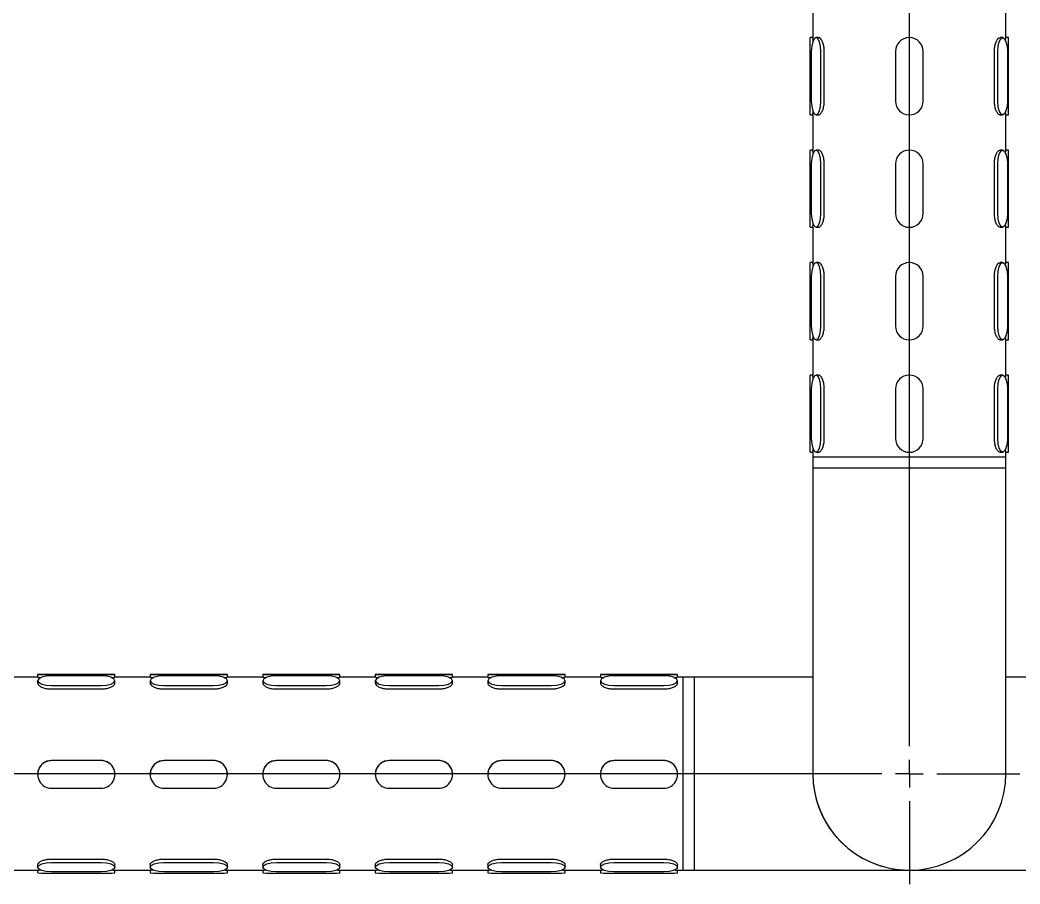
# Model space of a CAD drawing. Extents: x 0 to 3255, y 0 to 2385.
# Drawn here: x 832.1 to 1013.4, y 1329.6 to 1486.3 of the extents above; entities that cross this region are included whole.
import ezdxf

# ---------------------------------------------------------------- set-up
doc = ezdxf.new("R2010")
doc.units = 0
doc.header["$LTSCALE"] = 10
doc.header["$MEASUREMENT"] = 0
doc.linetypes.add('CENTERX2', pattern=[20.32, 12.7, -2.54, 2.54, -2.54])
doc.layers.get('0').update_dxf_attribs({"linetype": 'CONTINUOUS'})
doc.layers.add('中心线层', color=1, linetype='CENTERX2', lineweight=25)

# ---------------------------------------------------------------- blocks, each defined once
blk = doc.blocks.new('SW_CENTERMARKSYMBOL_4')
at = {"layer": '中心线层', "color": 0}
for p, q in [((0, 0.833), (0, 97.302)), ((0, 0), (0, 0.417)), ((-0.833, 0), (-47.668, 0)), ((0, 0), (-0.417, 0)), ((0, 0), (0, -0.417)), ((0, 0), (0.417, 0)), ((0.833, 0), (3.333, 0)), ((0, -0.833), (0, -3.333))]:
    blk.add_line(p, q, dxfattribs=at)

msp = doc.modelspace()

# ---------------------------------------------------------------- linework, layer by layer
at = {"color": 7, "linetype": 'Continuous', "lineweight": 25}
for p, q in [((975.81, 1489.56), (975.81, 1483.1)), ((1010.81, 1483.1), (1010.81, 1489.56)), ((975.82, 1483.13), (975.31, 1483.13)), ((975.31, 1480.63), (975.31, 1483.13)), ((976.87, 1483.13), (976.4, 1483.13)), ((1010.23, 1483.13), (1009.75, 1483.13)), ((1011.31, 1483.13), (1010.81, 1483.13)), ((1011.31, 1480.63), (1011.31, 1483.13)), ((975.31, 1471.63), (975.31, 1480.63)), ((975.54, 1480.63), (975.54, 1471.63)), ((977.25, 1471.63), (977.25, 1480.63)), ((977.89, 1471.63), (977.89, 1480.63)), ((990.81, 1480.63), (990.81, 1471.63)), ((995.81, 1471.63), (995.81, 1480.63)), ((1008.73, 1471.63), (1008.73, 1480.63)), ((1009.37, 1471.63), (1009.37, 1480.63)), ((1011.08, 1480.63), (1011.08, 1471.63)), ((1011.31, 1471.63), (1011.31, 1480.63)), ((975.31, 1469.13), (975.31, 1471.63)), ((1011.31, 1469.13), (1011.31, 1471.63)), ((975.31, 1469.13), (975.82, 1469.13)), ((975.81, 1469.16), (975.81, 1462.7)), ((976.4, 1469.13), (976.87, 1469.13)), ((1009.75, 1469.13), (1010.23, 1469.13)), ((1010.81, 1462.7), (1010.81, 1469.16)), ((1010.81, 1469.13), (1011.31, 1469.13)), ((975.82, 1462.73), (975.31, 1462.73)), ((975.31, 1460.23), (975.31, 1462.73)), ((976.87, 1462.73), (976.4, 1462.73)), ((1010.23, 1462.73), (1009.75, 1462.73)), ((1011.31, 1462.73), (1010.81, 1462.73)), ((1011.31, 1460.23), (1011.31, 1462.73)), ((975.31, 1451.23), (975.31, 1460.23)), ((975.54, 1460.23), (975.54, 1451.23)), ((977.25, 1451.23), (977.25, 1460.23)), ((977.89, 1451.23), (977.89, 1460.23)), ((990.81, 1460.23), (990.81, 1451.23)), ((995.81, 1451.23), (995.81, 1460.23)), ((1008.73, 1451.23), (1008.73, 1460.23)), ((1009.37, 1451.23), (1009.37, 1460.23)), ((1011.08, 1460.23), (1011.08, 1451.23)), ((1011.31, 1451.23), (1011.31, 1460.23)), ((975.31, 1448.73), (975.31, 1451.23)), ((1011.31, 1448.73), (1011.31, 1451.23)), ((975.31, 1448.73), (975.82, 1448.73)), ((975.81, 1448.76), (975.81, 1442.3)), ((976.4, 1448.73), (976.87, 1448.73)), ((1009.75, 1448.73), (1010.23, 1448.73)), ((1010.81, 1442.3), (1010.81, 1448.76)), ((1010.81, 1448.73), (1011.31, 1448.73)), ((975.82, 1442.33), (975.31, 1442.33)), ((975.31, 1439.83), (975.31, 1442.33)), ((976.87, 1442.33), (976.4, 1442.33)), ((1010.23, 1442.33), (1009.75, 1442.33)), ((1011.31, 1442.33), (1010.81, 1442.33)), ((1011.31, 1439.83), (1011.31, 1442.33)), ((975.31, 1430.83), (975.31, 1439.83)), ((975.54, 1439.83), (975.54, 1430.83)), ((977.25, 1430.83), (977.25, 1439.83)), ((977.89, 1430.83), (977.89, 1439.83)), ((990.81, 1439.83), (990.81, 1430.83)), ((995.81, 1430.83), (995.81, 1439.83)), ((1008.73, 1430.83), (1008.73, 1439.83)), ((1009.37, 1430.83), (1009.37, 1439.83)), ((1011.08, 1439.83), (1011.08, 1430.83)), ((1011.31, 1430.83), (1011.31, 1439.83)), ((975.31, 1428.33), (975.31, 1430.83)), ((1011.31, 1428.33), (1011.31, 1430.83)), ((975.31, 1428.33), (975.82, 1428.33)), ((975.81, 1428.36), (975.81, 1421.9)), ((976.4, 1428.33), (976.87, 1428.33)), ((1009.75, 1428.33), (1010.23, 1428.33)), ((1010.81, 1421.9), (1010.81, 1428.36)), ((1010.81, 1428.33), (1011.31, 1428.33)), ((975.82, 1421.93), (975.31, 1421.93)), ((975.31, 1419.43), (975.31, 1421.93)), ((976.87, 1421.93), (976.4, 1421.93)), ((1010.23, 1421.93), (1009.75, 1421.93)), ((1011.31, 1421.93), (1010.81, 1421.93)), ((1011.31, 1419.43), (1011.31, 1421.93)), ((975.31, 1410.43), (975.31, 1419.43)), ((975.54, 1419.43), (975.54, 1410.43)), ((977.25, 1410.43), (977.25, 1419.43)), ((977.89, 1410.43), (977.89, 1419.43)), ((990.81, 1419.43), (990.81, 1410.43)), ((995.81, 1410.43), (995.81, 1419.43)), ((1008.73, 1410.43), (1008.73, 1419.43)), ((1009.37, 1410.43), (1009.37, 1419.43)), ((1011.08, 1419.43), (1011.08, 1410.43)), ((1011.31, 1410.43), (1011.31, 1419.43)), ((975.31, 1407.93), (975.31, 1410.43)), ((1011.31, 1407.93), (1011.31, 1410.43)), ((975.31, 1407.93), (975.82, 1407.93)), ((975.81, 1407.96), (975.81, 1407.13)), ((975.81, 1407.13), (975.81, 1405.13)), ((975.81, 1407.13), (1010.81, 1407.13)), ((975.81, 1407.13), (989.81, 1407.13)), ((976.4, 1407.93), (976.87, 1407.93)), ((989.81, 1407.13), (1010.81, 1407.13)), ((1009.75, 1407.93), (1010.23, 1407.93)), ((1010.81, 1407.13), (1010.81, 1407.96)), ((1010.81, 1407.93), (1011.31, 1407.93)), ((1010.81, 1405.13), (1010.81, 1407.13)), ((975.81, 1405.13), (975.81, 1374.63)), ((975.81, 1405.13), (1010.81, 1405.13)), ((975.81, 1405.13), (989.81, 1405.13)), ((989.81, 1405.13), (1010.81, 1405.13)), ((1010.81, 1374.63), (1010.81, 1405.13)), ((975.81, 1374.63), (975.81, 1349.63)), ((1010.81, 1349.63), (1010.81, 1374.63)), ((835.35, 1367.13), (828.89, 1367.13)), ((835.31, 1367.63), (835.31, 1367.13)), ((846.81, 1367.65), (837.81, 1367.65)), ((837.81, 1367.61), (846.81, 1367.61)), ((846.81, 1367.38), (837.81, 1367.38)), ((855.75, 1367.13), (849.29, 1367.13)), ((849.31, 1367.13), (849.31, 1367.63)), ((855.71, 1367.63), (855.71, 1367.13)), ((867.21, 1367.65), (858.21, 1367.65)), ((858.21, 1367.61), (867.21, 1367.61)), ((867.21, 1367.38), (858.21, 1367.38)), ((876.15, 1367.13), (869.69, 1367.13)), ((869.71, 1367.13), (869.71, 1367.63)), ((876.11, 1367.63), (876.11, 1367.13)), ((887.61, 1367.65), (878.61, 1367.65)), ((878.61, 1367.61), (887.61, 1367.61)), ((887.61, 1367.38), (878.61, 1367.38)), ((896.55, 1367.13), (890.09, 1367.13)), ((890.11, 1367.13), (890.11, 1367.63)), ((896.51, 1367.63), (896.51, 1367.13)), ((908.01, 1367.65), (899.01, 1367.65)), ((899.01, 1367.61), (908.01, 1367.61)), ((908.01, 1367.38), (899.01, 1367.38)), ((916.95, 1367.13), (910.49, 1367.13)), ((910.51, 1367.13), (910.51, 1367.63)), ((916.91, 1367.63), (916.91, 1367.13)), ((928.41, 1367.65), (919.41, 1367.65)), ((919.41, 1367.61), (928.41, 1367.61)), ((928.41, 1367.38), (919.41, 1367.38)), ((937.35, 1367.13), (930.89, 1367.13)), ((930.91, 1367.13), (930.91, 1367.63)), ((937.31, 1367.63), (937.31, 1367.13)), ((948.81, 1367.65), (939.81, 1367.65)), ((939.81, 1367.61), (948.81, 1367.61)), ((948.81, 1367.38), (939.81, 1367.38)), ((952.31, 1367.13), (951.29, 1367.13)), ((951.31, 1367.13), (951.31, 1367.63)), ((954.31, 1367.13), (952.31, 1367.13)), ((952.31, 1349.52), (952.31, 1367.13)), ((952.31, 1332.13), (952.31, 1367.13)), ((975.81, 1367.13), (954.31, 1367.13)), ((954.31, 1367.13), (954.31, 1332.13)), ((1032.31, 1367.13), (1010.81, 1367.13)), ((835.31, 1366.51), (835.31, 1366.03)), ((837.81, 1365.63), (846.81, 1365.63)), ((837.81, 1365), (846.81, 1365)), ((849.31, 1366.03), (849.31, 1366.51)), ((855.71, 1366.51), (855.71, 1366.03)), ((858.21, 1365.63), (867.21, 1365.63)), ((858.21, 1365), (867.21, 1365)), ((869.71, 1366.03), (869.71, 1366.51)), ((876.11, 1366.51), (876.11, 1366.03)), ((878.61, 1365.63), (887.61, 1365.63)), ((878.61, 1365), (887.61, 1365)), ((890.11, 1366.03), (890.11, 1366.51)), ((896.51, 1366.51), (896.51, 1366.03)), ((899.01, 1365.63), (908.01, 1365.63)), ((899.01, 1365), (908.01, 1365)), ((910.51, 1366.03), (910.51, 1366.51)), ((916.91, 1366.51), (916.91, 1366.03)), ((919.41, 1365.63), (928.41, 1365.63)), ((919.41, 1365), (928.41, 1365)), ((930.91, 1366.03), (930.91, 1366.51)), ((937.31, 1366.51), (937.31, 1366.03)), ((939.81, 1365.63), (948.81, 1365.63)), ((939.81, 1365), (948.81, 1365)), ((951.31, 1366.03), (951.31, 1366.51)), ((846.81, 1352.02), (837.81, 1352.02)), ((846.81, 1352.01), (837.81, 1352.01)), ((867.21, 1352.02), (858.21, 1352.02)), ((867.21, 1352.01), (858.21, 1352.01)), ((887.61, 1352.02), (878.61, 1352.02)), ((887.61, 1352.01), (878.61, 1352.01)), ((908.01, 1352.02), (899.01, 1352.02)), ((908.01, 1352.01), (899.01, 1352.01)), ((928.41, 1352.02), (919.41, 1352.02)), ((928.41, 1352.01), (919.41, 1352.01)), ((948.81, 1352.02), (939.81, 1352.02)), ((948.81, 1352.01), (939.81, 1352.01)), ((835.31, 1349.52), (835.31, 1349.51)), ((849.31, 1349.51), (849.31, 1349.52)), ((855.71, 1349.52), (855.71, 1349.51)), ((869.71, 1349.51), (869.71, 1349.52)), ((876.11, 1349.52), (876.11, 1349.51)), ((890.11, 1349.51), (890.11, 1349.52)), ((896.51, 1349.52), (896.51, 1349.51)), ((910.51, 1349.51), (910.51, 1349.52)), ((916.91, 1349.52), (916.91, 1349.51)), ((930.91, 1349.51), (930.91, 1349.52)), ((937.31, 1349.52), (937.31, 1349.51)), ((951.31, 1349.51), (951.31, 1349.52)), ((952.31, 1332.13), (952.31, 1349.52)), ((837.81, 1347.01), (846.81, 1347.01)), ((858.21, 1347.01), (867.21, 1347.01)), ((878.61, 1347.01), (887.61, 1347.01)), ((899.01, 1347.01), (908.01, 1347.01)), ((919.41, 1347.01), (928.41, 1347.01)), ((939.81, 1347.01), (948.81, 1347.01)), ((837.81, 1334.16), (846.81, 1334.16)), ((858.21, 1334.16), (867.21, 1334.16)), ((878.61, 1334.16), (887.61, 1334.16)), ((899.01, 1334.16), (908.01, 1334.16)), ((919.41, 1334.16), (928.41, 1334.16)), ((939.81, 1334.16), (948.81, 1334.16)), ((835.31, 1333.15), (835.31, 1332.68)), ((837.81, 1333.52), (846.81, 1333.52)), ((849.31, 1332.68), (849.31, 1333.15)), ((855.71, 1333.15), (855.71, 1332.68)), ((858.21, 1333.52), (867.21, 1333.52)), ((869.71, 1332.68), (869.71, 1333.15)), ((876.11, 1333.15), (876.11, 1332.68)), ((878.61, 1333.52), (887.61, 1333.52)), ((890.11, 1332.68), (890.11, 1333.15)), ((896.51, 1333.15), (896.51, 1332.68)), ((899.01, 1333.52), (908.01, 1333.52)), ((910.51, 1332.68), (910.51, 1333.15)), ((916.91, 1333.15), (916.91, 1332.68)), ((919.41, 1333.52), (928.41, 1333.52)), ((930.91, 1332.68), (930.91, 1333.15)), ((937.31, 1333.15), (937.31, 1332.68)), ((939.81, 1333.52), (948.81, 1333.52)), ((951.31, 1332.68), (951.31, 1333.15)), ((828.87, 1332.13), (835.34, 1332.13)), ((835.31, 1332.14), (835.31, 1331.63)), ((846.81, 1331.84), (837.81, 1331.84)), ((837.81, 1331.62), (846.81, 1331.62)), ((849.27, 1332.13), (855.74, 1332.13)), ((849.31, 1331.63), (849.31, 1332.14)), ((855.71, 1332.14), (855.71, 1331.63)), ((867.21, 1331.84), (858.21, 1331.84)), ((858.21, 1331.62), (867.21, 1331.62)), ((869.67, 1332.13), (876.14, 1332.13)), ((869.71, 1331.63), (869.71, 1332.14)), ((876.11, 1332.14), (876.11, 1331.63)), ((887.61, 1331.84), (878.61, 1331.84)), ((878.61, 1331.62), (887.61, 1331.62)), ((890.07, 1332.13), (896.54, 1332.13)), ((890.11, 1331.63), (890.11, 1332.14)), ((896.51, 1332.14), (896.51, 1331.63)), ((908.01, 1331.84), (899.01, 1331.84)), ((899.01, 1331.62), (908.01, 1331.62)), ((910.47, 1332.13), (916.94, 1332.13)), ((910.51, 1331.63), (910.51, 1332.14)), ((916.91, 1332.14), (916.91, 1331.63)), ((928.41, 1331.84), (919.41, 1331.84)), ((919.41, 1331.62), (928.41, 1331.62)), ((930.87, 1332.13), (937.34, 1332.13)), ((930.91, 1331.63), (930.91, 1332.14)), ((937.31, 1332.14), (937.31, 1331.63)), ((948.81, 1331.84), (939.81, 1331.84)), ((939.81, 1331.62), (948.81, 1331.62)), ((951.27, 1332.13), (952.31, 1332.13)), ((951.31, 1331.63), (951.31, 1332.14)), ((952.31, 1332.13), (954.31, 1332.13)), ((954.31, 1332.13), (993.31, 1332.13)), ((993.31, 1332.13), (1032.31, 1332.13))]:
    msp.add_line(p, q, dxfattribs=at)
at = {"color": 7, "linetype": 'Continuous', "lineweight": 25, "flags": 128}
for points in [[(977.25, 1480.63), (977.19, 1481.59), (977, 1482.4), (976.72, 1482.94), (976.4, 1483.13), (976.07, 1482.94), (975.79, 1482.4), (975.61, 1481.59), (975.54, 1480.63)], [(1009.37, 1480.63), (1009.44, 1481.59), (1009.62, 1482.4), (1009.9, 1482.94), (1010.23, 1483.13), (1010.55, 1482.94), (1010.83, 1482.4), (1011.02, 1481.59), (1011.08, 1480.63)], [(975.54, 1471.63), (975.61, 1470.67), (975.79, 1469.86), (976.07, 1469.32), (976.4, 1469.13), (976.72, 1469.32), (977, 1469.86), (977.19, 1470.67), (977.25, 1471.63)], [(1011.08, 1471.63), (1011.02, 1470.67), (1010.83, 1469.86), (1010.55, 1469.32), (1010.23, 1469.13), (1009.9, 1469.32), (1009.62, 1469.86), (1009.44, 1470.67), (1009.37, 1471.63)], [(977.25, 1460.23), (977.19, 1461.19), (977, 1462), (976.72, 1462.54), (976.4, 1462.73), (976.07, 1462.54), (975.79, 1462), (975.61, 1461.19), (975.54, 1460.23)], [(1009.37, 1460.23), (1009.44, 1461.19), (1009.62, 1462), (1009.9, 1462.54), (1010.23, 1462.73), (1010.55, 1462.54), (1010.83, 1462), (1011.02, 1461.19), (1011.08, 1460.23)], [(975.54, 1451.23), (975.61, 1450.27), (975.79, 1449.46), (976.07, 1448.92), (976.4, 1448.73), (976.72, 1448.92), (977, 1449.46), (977.19, 1450.27), (977.25, 1451.23)], [(1011.08, 1451.23), (1011.02, 1450.27), (1010.83, 1449.46), (1010.55, 1448.92), (1010.23, 1448.73), (1009.9, 1448.92), (1009.62, 1449.46), (1009.44, 1450.27), (1009.37, 1451.23)], [(977.25, 1439.83), (977.19, 1440.79), (977, 1441.6), (976.72, 1442.14), (976.4, 1442.33), (976.07, 1442.14), (975.79, 1441.6), (975.61, 1440.79), (975.54, 1439.83)], [(1009.37, 1439.83), (1009.44, 1440.79), (1009.62, 1441.6), (1009.9, 1442.14), (1010.23, 1442.33), (1010.55, 1442.14), (1010.83, 1441.6), (1011.02, 1440.79), (1011.08, 1439.83)], [(975.54, 1430.83), (975.61, 1429.87), (975.79, 1429.06), (976.07, 1428.52), (976.4, 1428.33), (976.72, 1428.52), (977, 1429.06), (977.19, 1429.87), (977.25, 1430.83)], [(1011.08, 1430.83), (1011.02, 1429.87), (1010.83, 1429.06), (1010.55, 1428.52), (1010.23, 1428.33), (1009.9, 1428.52), (1009.62, 1429.06), (1009.44, 1429.87), (1009.37, 1430.83)], [(977.25, 1419.43), (977.19, 1420.39), (977, 1421.2), (976.72, 1421.74), (976.4, 1421.93), (976.07, 1421.74), (975.79, 1421.2), (975.61, 1420.39), (975.54, 1419.43)], [(1009.37, 1419.43), (1009.44, 1420.39), (1009.62, 1421.2), (1009.9, 1421.74), (1010.23, 1421.93), (1010.55, 1421.74), (1010.83, 1421.2), (1011.02, 1420.39), (1011.08, 1419.43)], [(975.54, 1410.43), (975.61, 1409.47), (975.79, 1408.66), (976.07, 1408.12), (976.4, 1407.93), (976.72, 1408.12), (977, 1408.66), (977.19, 1409.47), (977.25, 1410.43)], [(1011.08, 1410.43), (1011.02, 1409.47), (1010.83, 1408.66), (1010.55, 1408.12), (1010.23, 1407.93), (1009.9, 1408.12), (1009.62, 1408.66), (1009.44, 1409.47), (1009.37, 1410.43)], [(837.81, 1367.65), (836.86, 1367.65), (836.04, 1367.64), (835.5, 1367.64), (835.31, 1367.63), (835.5, 1367.62), (836.04, 1367.62), (836.86, 1367.62), (837.81, 1367.61)], [(837.81, 1367.38), (836.86, 1367.31), (836.04, 1367.12), (835.5, 1366.84), (835.31, 1366.51), (835.5, 1366.17), (836.04, 1365.89), (836.86, 1365.7), (837.81, 1365.63)], [(846.81, 1367.61), (847.77, 1367.62), (848.58, 1367.62), (849.12, 1367.62), (849.31, 1367.63), (849.12, 1367.64), (848.58, 1367.64), (847.77, 1367.65), (846.81, 1367.65)], [(846.81, 1365.63), (847.77, 1365.7), (848.58, 1365.89), (849.12, 1366.17), (849.31, 1366.51), (849.12, 1366.84), (848.58, 1367.12), (847.77, 1367.31), (846.81, 1367.38)], [(858.21, 1367.65), (857.26, 1367.65), (856.44, 1367.64), (855.9, 1367.64), (855.71, 1367.63), (855.9, 1367.62), (856.44, 1367.62), (857.26, 1367.62), (858.21, 1367.61)], [(858.21, 1367.38), (857.26, 1367.31), (856.44, 1367.12), (855.9, 1366.84), (855.71, 1366.51), (855.9, 1366.17), (856.44, 1365.89), (857.26, 1365.7), (858.21, 1365.63)], [(867.21, 1367.61), (868.17, 1367.62), (868.98, 1367.62), (869.52, 1367.62), (869.71, 1367.63), (869.52, 1367.64), (868.98, 1367.64), (868.17, 1367.65), (867.21, 1367.65)], [(867.21, 1365.63), (868.17, 1365.7), (868.98, 1365.89), (869.52, 1366.17), (869.71, 1366.51), (869.52, 1366.84), (868.98, 1367.12), (868.17, 1367.31), (867.21, 1367.38)], [(878.61, 1367.65), (877.66, 1367.65), (876.84, 1367.64), (876.3, 1367.64), (876.11, 1367.63), (876.3, 1367.62), (876.84, 1367.62), (877.66, 1367.62), (878.61, 1367.61)], [(878.61, 1367.38), (877.66, 1367.31), (876.84, 1367.12), (876.3, 1366.84), (876.11, 1366.51), (876.3, 1366.17), (876.84, 1365.89), (877.66, 1365.7), (878.61, 1365.63)], [(887.61, 1367.61), (888.57, 1367.62), (889.38, 1367.62), (889.92, 1367.62), (890.11, 1367.63), (889.92, 1367.64), (889.38, 1367.64), (888.57, 1367.65), (887.61, 1367.65)], [(887.61, 1365.63), (888.57, 1365.7), (889.38, 1365.89), (889.92, 1366.17), (890.11, 1366.51), (889.92, 1366.84), (889.38, 1367.12), (888.57, 1367.31), (887.61, 1367.38)], [(899.01, 1367.65), (898.06, 1367.65), (897.24, 1367.64), (896.7, 1367.64), (896.51, 1367.63), (896.7, 1367.62), (897.24, 1367.62), (898.06, 1367.62), (899.01, 1367.61)], [(899.01, 1367.38), (898.06, 1367.31), (897.24, 1367.12), (896.7, 1366.84), (896.51, 1366.51), (896.7, 1366.17), (897.24, 1365.89), (898.06, 1365.7), (899.01, 1365.63)], [(908.01, 1367.61), (908.97, 1367.62), (909.78, 1367.62), (910.32, 1367.62), (910.51, 1367.63), (910.32, 1367.64), (909.78, 1367.64), (908.97, 1367.65), (908.01, 1367.65)], [(908.01, 1365.63), (908.97, 1365.7), (909.78, 1365.89), (910.32, 1366.17), (910.51, 1366.51), (910.32, 1366.84), (909.78, 1367.12), (908.97, 1367.31), (908.01, 1367.38)], [(919.41, 1367.65), (918.46, 1367.65), (917.64, 1367.64), (917.1, 1367.64), (916.91, 1367.63), (917.1, 1367.62), (917.64, 1367.62), (918.46, 1367.62), (919.41, 1367.61)], [(919.41, 1367.38), (918.46, 1367.31), (917.64, 1367.12), (917.1, 1366.84), (916.91, 1366.51), (917.1, 1366.17), (917.64, 1365.89), (918.46, 1365.7), (919.41, 1365.63)], [(928.41, 1367.61), (929.37, 1367.62), (930.18, 1367.62), (930.72, 1367.62), (930.91, 1367.63), (930.72, 1367.64), (930.18, 1367.64), (929.37, 1367.65), (928.41, 1367.65)], [(928.41, 1365.63), (929.37, 1365.7), (930.18, 1365.89), (930.72, 1366.17), (930.91, 1366.51), (930.72, 1366.84), (930.18, 1367.12), (929.37, 1367.31), (928.41, 1367.38)], [(939.81, 1367.65), (938.86, 1367.65), (938.04, 1367.64), (937.5, 1367.64), (937.31, 1367.63), (937.5, 1367.62), (938.04, 1367.62), (938.86, 1367.62), (939.81, 1367.61)], [(939.81, 1367.38), (938.86, 1367.31), (938.04, 1367.12), (937.5, 1366.84), (937.31, 1366.51), (937.5, 1366.17), (938.04, 1365.89), (938.86, 1365.7), (939.81, 1365.63)], [(948.81, 1367.61), (949.77, 1367.62), (950.58, 1367.62), (951.12, 1367.62), (951.31, 1367.63), (951.12, 1367.64), (950.58, 1367.64), (949.77, 1367.65), (948.81, 1367.65)], [(948.81, 1365.63), (949.77, 1365.7), (950.58, 1365.89), (951.12, 1366.17), (951.31, 1366.51), (951.12, 1366.84), (950.58, 1367.12), (949.77, 1367.31), (948.81, 1367.38)], [(837.81, 1331.84), (836.86, 1331.9), (836.04, 1332.08), (835.5, 1332.36), (835.31, 1332.68), (835.5, 1333), (836.04, 1333.27), (836.86, 1333.45), (837.81, 1333.52)], [(846.81, 1333.52), (847.77, 1333.45), (848.58, 1333.27), (849.12, 1333), (849.31, 1332.68), (849.12, 1332.36), (848.58, 1332.08), (847.77, 1331.9), (846.81, 1331.84)], [(858.21, 1331.84), (857.26, 1331.9), (856.44, 1332.08), (855.9, 1332.36), (855.71, 1332.68), (855.9, 1333), (856.44, 1333.27), (857.26, 1333.45), (858.21, 1333.52)], [(867.21, 1333.52), (868.17, 1333.45), (868.98, 1333.27), (869.52, 1333), (869.71, 1332.68), (869.52, 1332.36), (868.98, 1332.08), (868.17, 1331.9), (867.21, 1331.84)], [(878.61, 1331.84), (877.66, 1331.9), (876.84, 1332.08), (876.3, 1332.36), (876.11, 1332.68), (876.3, 1333), (876.84, 1333.27), (877.66, 1333.45), (878.61, 1333.52)], [(887.61, 1333.52), (888.57, 1333.45), (889.38, 1333.27), (889.92, 1333), (890.11, 1332.68), (889.92, 1332.36), (889.38, 1332.08), (888.57, 1331.9), (887.61, 1331.84)], [(899.01, 1331.84), (898.06, 1331.9), (897.24, 1332.08), (896.7, 1332.36), (896.51, 1332.68), (896.7, 1333), (897.24, 1333.27), (898.06, 1333.45), (899.01, 1333.52)], [(908.01, 1333.52), (908.97, 1333.45), (909.78, 1333.27), (910.32, 1333), (910.51, 1332.68), (910.32, 1332.36), (909.78, 1332.08), (908.97, 1331.9), (908.01, 1331.84)], [(919.41, 1331.84), (918.46, 1331.9), (917.64, 1332.08), (917.1, 1332.36), (916.91, 1332.68), (917.1, 1333), (917.64, 1333.27), (918.46, 1333.45), (919.41, 1333.52)], [(928.41, 1333.52), (929.37, 1333.45), (930.18, 1333.27), (930.72, 1333), (930.91, 1332.68), (930.72, 1332.36), (930.18, 1332.08), (929.37, 1331.9), (928.41, 1331.84)], [(939.81, 1331.84), (938.86, 1331.9), (938.04, 1332.08), (937.5, 1332.36), (937.31, 1332.68), (937.5, 1333), (938.04, 1333.27), (938.86, 1333.45), (939.81, 1333.52)], [(948.81, 1333.52), (949.77, 1333.45), (950.58, 1333.27), (951.12, 1333), (951.31, 1332.68), (951.12, 1332.36), (950.58, 1332.08), (949.77, 1331.9), (948.81, 1331.84)], [(990.59, 1332.34), (993.08, 1332.13), (993.31, 1332.13)]]:
    msp.add_lwpolyline(points, dxfattribs=at)
at = {"color": 7, "linetype": 'Continuous', "lineweight": 25}
for centre, radius, start, end in [((993.31, 1480.63), 2.5, 0, 180), ((993.31, 1471.63), 2.5, 180, 0), ((993.31, 1460.23), 2.5, 0, 180), ((993.31, 1451.23), 2.5, 180, 0), ((993.31, 1439.83), 2.5, 0, 180), ((993.31, 1430.83), 2.5, 180, 0), ((993.31, 1419.43), 2.5, 0, 180), ((993.31, 1410.43), 2.5, 180, 0), ((837.81, 1349.51), 2.5, 89.999, 270.001), ((846.81, 1349.51), 2.5, 269.999, 90.001), ((858.21, 1349.51), 2.5, 89.999, 270.001), ((867.21, 1349.51), 2.5, 269.999, 90.001), ((878.61, 1349.51), 2.5, 89.999, 270.001), ((887.61, 1349.51), 2.5, 269.999, 90.001), ((899.01, 1349.51), 2.5, 89.999, 270.001), ((908.01, 1349.51), 2.5, 269.999, 90.001), ((919.41, 1349.51), 2.5, 89.999, 270.001), ((928.41, 1349.51), 2.5, 269.999, 90.001), ((939.81, 1349.51), 2.5, 89.999, 270.001), ((948.81, 1349.51), 2.5, 269.999, 90.001), ((993.31, 1349.63), 17.5, 180, 270), ((993.31, 1349.63), 17.5, 180, 261.053), ((993.31, 1349.63), 17.5, 270, 0), ((837.19, 1427.9), 96.29, 268.8841, 270.3719), ((847.44, 1427.9), 96.29, 269.6281, 271.1159), ((857.59, 1427.9), 96.29, 268.8841, 270.3719), ((867.84, 1427.9), 96.29, 269.6281, 271.1159), ((877.99, 1427.9), 96.29, 268.8841, 270.3719), ((888.24, 1427.9), 96.29, 269.6281, 271.1159), ((898.39, 1427.9), 96.29, 268.8841, 270.3719), ((908.64, 1427.9), 96.29, 269.6281, 271.1159), ((918.79, 1427.9), 96.29, 268.8841, 270.3719), ((929.04, 1427.9), 96.29, 269.6281, 271.1159), ((939.19, 1427.9), 96.29, 268.8841, 270.3719), ((949.44, 1427.9), 96.29, 269.6281, 271.1159)]:
    msp.add_arc(centre, radius, start, end, dxfattribs=at)
for points, knots in [([(975.88, 1482.56), (975.88, 1482.63), (975.85, 1482.88), (975.82, 1483.09), (975.82, 1483.1), (975.82, 1483.1)], [0, 0, 0, 0, 0.161204, 0.665321, 1, 1, 1, 1]), ([(977.89, 1480.63), (977.88, 1480.91), (977.85, 1481.47), (977.65, 1482.22), (977.38, 1482.78), (977.1, 1483.1), (976.94, 1483.1), (976.87, 1483.1)], [0, 0, 0, 0, 0.213248, 0.426444, 0.641012, 0.856495, 1, 1, 1, 1]), ([(1008.73, 1480.63), (1008.75, 1480.91), (1008.77, 1481.47), (1008.97, 1482.22), (1009.24, 1482.78), (1009.53, 1483.1), (1009.69, 1483.1), (1009.75, 1483.1)], [0, 0, 0, 0, 0.213248, 0.426444, 0.641012, 0.856495, 1, 1, 1, 1]), ([(1010.74, 1482.56), (1010.75, 1482.63), (1010.77, 1482.88), (1010.81, 1483.09), (1010.81, 1483.1), (1010.81, 1483.1)], [0, 0, 0, 0, 0.161204, 0.665321, 1, 1, 1, 1]), ([(976.87, 1469.16), (976.9, 1469.15), (977.02, 1469.12), (977.27, 1469.34), (977.56, 1469.82), (977.79, 1470.52), (977.88, 1471.16), (977.89, 1471.54), (977.89, 1471.63)], [0, 0, 0, 0, 0.070496, 0.28295, 0.496154, 0.711255, 0.926476, 1, 1, 1, 1]), ([(1009.75, 1469.16), (1009.72, 1469.15), (1009.6, 1469.12), (1009.35, 1469.34), (1009.06, 1469.82), (1008.83, 1470.52), (1008.74, 1471.16), (1008.73, 1471.54), (1008.73, 1471.63)], [0, 0, 0, 0, 0.070496, 0.28295, 0.496154, 0.711255, 0.926476, 1, 1, 1, 1]), ([(975.82, 1469.16), (975.82, 1469.15), (975.81, 1469.12), (975.84, 1469.29), (975.87, 1469.58), (975.88, 1469.69)], [0, 0, 0, 0, 0.16771, 0.669944, 1, 1, 1, 1]), ([(1010.81, 1469.16), (1010.81, 1469.15), (1010.81, 1469.12), (1010.79, 1469.29), (1010.76, 1469.58), (1010.74, 1469.69)], [0, 0, 0, 0, 0.1677098, 0.6699435, 1, 1, 1, 1]), ([(975.88, 1462.16), (975.88, 1462.23), (975.85, 1462.48), (975.82, 1462.69), (975.82, 1462.7), (975.82, 1462.7)], [0, 0, 0, 0, 0.161204, 0.665321, 1, 1, 1, 1]), ([(977.89, 1460.23), (977.88, 1460.51), (977.85, 1461.07), (977.65, 1461.82), (977.38, 1462.38), (977.1, 1462.7), (976.94, 1462.7), (976.87, 1462.7)], [0, 0, 0, 0, 0.213248, 0.426444, 0.641012, 0.856495, 1, 1, 1, 1]), ([(1008.73, 1460.23), (1008.75, 1460.51), (1008.77, 1461.07), (1008.97, 1461.82), (1009.24, 1462.38), (1009.53, 1462.7), (1009.69, 1462.7), (1009.75, 1462.7)], [0, 0, 0, 0, 0.213248, 0.426444, 0.641012, 0.856495, 1, 1, 1, 1]), ([(1010.74, 1462.16), (1010.75, 1462.23), (1010.77, 1462.48), (1010.81, 1462.69), (1010.81, 1462.7), (1010.81, 1462.7)], [0, 0, 0, 0, 0.161204, 0.665321, 1, 1, 1, 1]), ([(976.87, 1448.76), (976.9, 1448.75), (977.02, 1448.72), (977.27, 1448.94), (977.56, 1449.42), (977.79, 1450.12), (977.88, 1450.76), (977.89, 1451.14), (977.89, 1451.23)], [0, 0, 0, 0, 0.070496, 0.28295, 0.496154, 0.711255, 0.926476, 1, 1, 1, 1]), ([(1009.75, 1448.76), (1009.72, 1448.75), (1009.6, 1448.72), (1009.35, 1448.94), (1009.06, 1449.42), (1008.83, 1450.12), (1008.74, 1450.76), (1008.73, 1451.14), (1008.73, 1451.23)], [0, 0, 0, 0, 0.070496, 0.28295, 0.496154, 0.711255, 0.926476, 1, 1, 1, 1]), ([(975.82, 1448.76), (975.82, 1448.75), (975.81, 1448.72), (975.84, 1448.89), (975.87, 1449.18), (975.88, 1449.29)], [0, 0, 0, 0, 0.16771, 0.669944, 1, 1, 1, 1]), ([(1010.81, 1448.76), (1010.81, 1448.75), (1010.81, 1448.72), (1010.79, 1448.89), (1010.76, 1449.18), (1010.74, 1449.29)], [0, 0, 0, 0, 0.16771, 0.669944, 1, 1, 1, 1]), ([(975.88, 1441.76), (975.88, 1441.83), (975.85, 1442.08), (975.82, 1442.29), (975.82, 1442.3), (975.82, 1442.3)], [0, 0, 0, 0, 0.161204, 0.665321, 1, 1, 1, 1]), ([(977.89, 1439.83), (977.88, 1440.11), (977.85, 1440.67), (977.65, 1441.42), (977.38, 1441.98), (977.1, 1442.3), (976.94, 1442.3), (976.87, 1442.3)], [0, 0, 0, 0, 0.213248, 0.426444, 0.641012, 0.856495, 1, 1, 1, 1]), ([(1008.73, 1439.83), (1008.75, 1440.11), (1008.77, 1440.67), (1008.97, 1441.42), (1009.24, 1441.98), (1009.53, 1442.3), (1009.69, 1442.3), (1009.75, 1442.3)], [0, 0, 0, 0, 0.213248, 0.426444, 0.641012, 0.856495, 1, 1, 1, 1]), ([(1010.74, 1441.76), (1010.75, 1441.83), (1010.77, 1442.08), (1010.81, 1442.29), (1010.81, 1442.3), (1010.81, 1442.3)], [0, 0, 0, 0, 0.161204, 0.665321, 1, 1, 1, 1]), ([(976.87, 1428.36), (976.9, 1428.35), (977.02, 1428.32), (977.27, 1428.54), (977.56, 1429.02), (977.79, 1429.72), (977.88, 1430.36), (977.89, 1430.74), (977.89, 1430.83)], [0, 0, 0, 0, 0.070496, 0.28295, 0.496154, 0.711255, 0.926476, 1, 1, 1, 1]), ([(1009.75, 1428.36), (1009.72, 1428.35), (1009.6, 1428.32), (1009.35, 1428.54), (1009.06, 1429.02), (1008.83, 1429.72), (1008.74, 1430.36), (1008.73, 1430.74), (1008.73, 1430.83)], [0, 0, 0, 0, 0.070496, 0.28295, 0.496154, 0.711255, 0.926476, 1, 1, 1, 1]), ([(975.82, 1428.36), (975.82, 1428.35), (975.81, 1428.32), (975.84, 1428.49), (975.87, 1428.78), (975.88, 1428.89)], [0, 0, 0, 0, 0.16771, 0.669944, 1, 1, 1, 1]), ([(1010.81, 1428.36), (1010.81, 1428.35), (1010.81, 1428.32), (1010.79, 1428.49), (1010.76, 1428.78), (1010.74, 1428.89)], [0, 0, 0, 0, 0.16771, 0.669944, 1, 1, 1, 1]), ([(975.88, 1421.36), (975.88, 1421.43), (975.85, 1421.68), (975.82, 1421.89), (975.82, 1421.9), (975.82, 1421.9)], [0, 0, 0, 0, 0.161204, 0.665321, 1, 1, 1, 1]), ([(977.89, 1419.43), (977.88, 1419.71), (977.85, 1420.27), (977.65, 1421.02), (977.38, 1421.58), (977.1, 1421.9), (976.94, 1421.9), (976.87, 1421.9)], [0, 0, 0, 0, 0.213248, 0.426444, 0.641012, 0.856495, 1, 1, 1, 1]), ([(1008.73, 1419.43), (1008.75, 1419.71), (1008.77, 1420.27), (1008.97, 1421.02), (1009.24, 1421.58), (1009.53, 1421.9), (1009.69, 1421.9), (1009.75, 1421.9)], [0, 0, 0, 0, 0.213248, 0.426444, 0.641012, 0.856495, 1, 1, 1, 1]), ([(1010.74, 1421.36), (1010.75, 1421.43), (1010.77, 1421.68), (1010.81, 1421.89), (1010.81, 1421.9), (1010.81, 1421.9)], [0, 0, 0, 0, 0.161204, 0.665321, 1, 1, 1, 1]), ([(976.87, 1407.96), (976.9, 1407.95), (977.02, 1407.92), (977.27, 1408.14), (977.56, 1408.62), (977.79, 1409.32), (977.88, 1409.96), (977.89, 1410.34), (977.89, 1410.43)], [0, 0, 0, 0, 0.070496, 0.28295, 0.496154, 0.711255, 0.926476, 1, 1, 1, 1]), ([(1009.75, 1407.96), (1009.72, 1407.95), (1009.6, 1407.92), (1009.35, 1408.14), (1009.06, 1408.62), (1008.83, 1409.32), (1008.74, 1409.96), (1008.73, 1410.34), (1008.73, 1410.43)], [0, 0, 0, 0, 0.070496, 0.28295, 0.496154, 0.711255, 0.926476, 1, 1, 1, 1]), ([(975.82, 1407.96), (975.82, 1407.95), (975.81, 1407.92), (975.84, 1408.09), (975.87, 1408.38), (975.88, 1408.49)], [0, 0, 0, 0, 0.16771, 0.669944, 1, 1, 1, 1]), ([(1010.81, 1407.96), (1010.81, 1407.95), (1010.81, 1407.92), (1010.79, 1408.09), (1010.76, 1408.38), (1010.74, 1408.49)], [0, 0, 0, 0, 0.16771, 0.669944, 1, 1, 1, 1]), ([(835.35, 1367.13), (835.34, 1367.13), (835.3, 1367.13), (835.48, 1367.1), (835.78, 1367.06), (835.9, 1367.05)], [0, 0, 0, 0, 0.2146353, 0.6705532, 1, 1, 1, 1]), ([(848.71, 1367.05), (848.78, 1367.05), (849.06, 1367.08), (849.29, 1367.12), (849.29, 1367.13), (849.29, 1367.13)], [0, 0, 0, 0, 0.175451, 0.633837, 1, 1, 1, 1]), ([(855.75, 1367.13), (855.74, 1367.13), (855.7, 1367.13), (855.88, 1367.1), (856.18, 1367.06), (856.3, 1367.05)], [0, 0, 0, 0, 0.214635, 0.670553, 1, 1, 1, 1]), ([(869.11, 1367.05), (869.18, 1367.05), (869.46, 1367.08), (869.69, 1367.12), (869.69, 1367.13), (869.69, 1367.13)], [0, 0, 0, 0, 0.175451, 0.633837, 1, 1, 1, 1]), ([(876.15, 1367.13), (876.14, 1367.13), (876.1, 1367.13), (876.28, 1367.1), (876.58, 1367.06), (876.7, 1367.05)], [0, 0, 0, 0, 0.214635, 0.670553, 1, 1, 1, 1]), ([(889.51, 1367.05), (889.58, 1367.05), (889.86, 1367.08), (890.09, 1367.12), (890.09, 1367.13), (890.09, 1367.13)], [0, 0, 0, 0, 0.175451, 0.6338365, 1, 1, 1, 1]), ([(896.55, 1367.13), (896.54, 1367.13), (896.5, 1367.13), (896.68, 1367.1), (896.98, 1367.06), (897.1, 1367.05)], [0, 0, 0, 0, 0.214635, 0.670553, 1, 1, 1, 1]), ([(909.91, 1367.05), (909.98, 1367.05), (910.26, 1367.08), (910.49, 1367.12), (910.49, 1367.13), (910.49, 1367.13)], [0, 0, 0, 0, 0.175451, 0.6338365, 1, 1, 1, 1]), ([(916.95, 1367.13), (916.94, 1367.13), (916.9, 1367.13), (917.08, 1367.1), (917.38, 1367.06), (917.5, 1367.05)], [0, 0, 0, 0, 0.214635, 0.670553, 1, 1, 1, 1]), ([(930.31, 1367.05), (930.38, 1367.05), (930.66, 1367.08), (930.89, 1367.12), (930.89, 1367.13), (930.89, 1367.13)], [0, 0, 0, 0, 0.175451, 0.633837, 1, 1, 1, 1]), ([(937.35, 1367.13), (937.34, 1367.13), (937.3, 1367.13), (937.48, 1367.1), (937.78, 1367.06), (937.9, 1367.05)], [0, 0, 0, 0, 0.214635, 0.670553, 1, 1, 1, 1]), ([(950.71, 1367.05), (950.78, 1367.05), (951.06, 1367.08), (951.29, 1367.12), (951.29, 1367.13), (951.29, 1367.13)], [0, 0, 0, 0, 0.175451, 0.633837, 1, 1, 1, 1]), ([(835.34, 1366.03), (835.33, 1366), (835.3, 1365.88), (835.53, 1365.63), (836, 1365.33), (836.7, 1365.1), (837.34, 1365.01), (837.72, 1365), (837.81, 1365)], [0, 0, 0, 0, 0.070496, 0.28295, 0.496154, 0.711255, 0.926476, 1, 1, 1, 1]), ([(846.81, 1365), (847.09, 1365.01), (847.65, 1365.04), (848.4, 1365.24), (848.96, 1365.52), (849.28, 1365.8), (849.28, 1365.97), (849.28, 1366.03)], [0, 0, 0, 0, 0.213248, 0.426444, 0.641012, 0.856495, 1, 1, 1, 1]), ([(855.74, 1366.03), (855.73, 1366), (855.7, 1365.88), (855.93, 1365.63), (856.4, 1365.33), (857.1, 1365.1), (857.74, 1365.01), (858.12, 1365), (858.21, 1365)], [0, 0, 0, 0, 0.070496, 0.28295, 0.496154, 0.711255, 0.926476, 1, 1, 1, 1]), ([(867.21, 1365), (867.49, 1365.01), (868.05, 1365.04), (868.8, 1365.24), (869.36, 1365.52), (869.68, 1365.8), (869.68, 1365.97), (869.68, 1366.03)], [0, 0, 0, 0, 0.213248, 0.426444, 0.641012, 0.856495, 1, 1, 1, 1]), ([(876.14, 1366.03), (876.13, 1366), (876.1, 1365.88), (876.33, 1365.63), (876.8, 1365.33), (877.5, 1365.1), (878.14, 1365.01), (878.52, 1365), (878.61, 1365)], [0, 0, 0, 0, 0.070496, 0.28295, 0.496154, 0.711255, 0.926476, 1, 1, 1, 1]), ([(887.61, 1365), (887.89, 1365.01), (888.45, 1365.04), (889.2, 1365.24), (889.76, 1365.52), (890.08, 1365.8), (890.08, 1365.97), (890.08, 1366.03)], [0, 0, 0, 0, 0.213248, 0.426444, 0.641012, 0.856495, 1, 1, 1, 1]), ([(896.54, 1366.03), (896.53, 1366), (896.5, 1365.88), (896.73, 1365.63), (897.2, 1365.33), (897.9, 1365.1), (898.54, 1365.01), (898.92, 1365), (899.01, 1365)], [0, 0, 0, 0, 0.070496, 0.28295, 0.496154, 0.711255, 0.926476, 1, 1, 1, 1]), ([(908.01, 1365), (908.29, 1365.01), (908.85, 1365.04), (909.6, 1365.24), (910.16, 1365.52), (910.48, 1365.8), (910.48, 1365.97), (910.48, 1366.03)], [0, 0, 0, 0, 0.213248, 0.426444, 0.641012, 0.856495, 1, 1, 1, 1]), ([(916.94, 1366.03), (916.93, 1366), (916.9, 1365.88), (917.13, 1365.63), (917.6, 1365.33), (918.3, 1365.1), (918.94, 1365.01), (919.32, 1365), (919.41, 1365)], [0, 0, 0, 0, 0.070496, 0.28295, 0.496154, 0.711255, 0.926476, 1, 1, 1, 1]), ([(928.41, 1365), (928.69, 1365.01), (929.25, 1365.04), (930, 1365.24), (930.56, 1365.52), (930.88, 1365.8), (930.88, 1365.97), (930.88, 1366.03)], [0, 0, 0, 0, 0.213248, 0.426444, 0.641012, 0.856495, 1, 1, 1, 1]), ([(937.34, 1366.03), (937.33, 1366), (937.3, 1365.88), (937.53, 1365.63), (938, 1365.33), (938.7, 1365.1), (939.34, 1365.01), (939.72, 1365), (939.81, 1365)], [0, 0, 0, 0, 0.070496, 0.28295, 0.496154, 0.711255, 0.926476, 1, 1, 1, 1]), ([(948.81, 1365), (949.09, 1365.01), (949.65, 1365.04), (950.4, 1365.24), (950.96, 1365.52), (951.28, 1365.8), (951.28, 1365.97), (951.28, 1366.03)], [0, 0, 0, 0, 0.213248, 0.426444, 0.641012, 0.856495, 1, 1, 1, 1]), ([(837.81, 1352.02), (837.53, 1351.99), (836.97, 1351.94), (836.23, 1351.51), (835.67, 1350.88), (835.34, 1350.18), (835.34, 1349.7), (835.34, 1349.52)], [0, 0, 0, 0, 0.213248, 0.426444, 0.641012, 0.856495, 1, 1, 1, 1]), ([(849.28, 1349.52), (849.29, 1349.61), (849.32, 1349.98), (849.1, 1350.62), (848.63, 1351.31), (847.93, 1351.81), (847.28, 1352), (846.91, 1352.02), (846.81, 1352.02)], [0, 0, 0, 0, 0.070496, 0.28295, 0.496154, 0.711255, 0.926476, 1, 1, 1, 1]), ([(858.21, 1352.02), (857.93, 1351.99), (857.37, 1351.94), (856.63, 1351.51), (856.07, 1350.88), (855.74, 1350.18), (855.74, 1349.7), (855.74, 1349.52)], [0, 0, 0, 0, 0.213248, 0.426444, 0.641012, 0.856495, 1, 1, 1, 1]), ([(869.68, 1349.52), (869.69, 1349.61), (869.72, 1349.98), (869.5, 1350.62), (869.03, 1351.31), (868.33, 1351.81), (867.68, 1352), (867.31, 1352.02), (867.21, 1352.02)], [0, 0, 0, 0, 0.070496, 0.28295, 0.496154, 0.711255, 0.926476, 1, 1, 1, 1]), ([(878.61, 1352.02), (878.33, 1351.99), (877.77, 1351.94), (877.03, 1351.51), (876.47, 1350.88), (876.14, 1350.18), (876.14, 1349.7), (876.14, 1349.52)], [0, 0, 0, 0, 0.213248, 0.426444, 0.641012, 0.856495, 1, 1, 1, 1]), ([(890.08, 1349.52), (890.09, 1349.61), (890.12, 1349.98), (889.9, 1350.62), (889.43, 1351.31), (888.73, 1351.81), (888.08, 1352), (887.71, 1352.02), (887.61, 1352.02)], [0, 0, 0, 0, 0.070496, 0.28295, 0.496154, 0.711255, 0.926476, 1, 1, 1, 1]), ([(899.01, 1352.02), (898.73, 1351.99), (898.17, 1351.94), (897.43, 1351.51), (896.87, 1350.88), (896.54, 1350.18), (896.54, 1349.7), (896.54, 1349.52)], [0, 0, 0, 0, 0.213248, 0.426444, 0.641012, 0.856495, 1, 1, 1, 1]), ([(910.48, 1349.52), (910.49, 1349.61), (910.52, 1349.98), (910.3, 1350.62), (909.83, 1351.31), (909.13, 1351.81), (908.48, 1352), (908.11, 1352.02), (908.01, 1352.02)], [0, 0, 0, 0, 0.070496, 0.28295, 0.496154, 0.711255, 0.926476, 1, 1, 1, 1]), ([(919.41, 1352.02), (919.13, 1351.99), (918.57, 1351.94), (917.83, 1351.51), (917.27, 1350.88), (916.94, 1350.18), (916.94, 1349.7), (916.94, 1349.52)], [0, 0, 0, 0, 0.213248, 0.426444, 0.641012, 0.856495, 1, 1, 1, 1]), ([(930.88, 1349.52), (930.89, 1349.61), (930.92, 1349.98), (930.7, 1350.62), (930.23, 1351.31), (929.53, 1351.81), (928.88, 1352), (928.51, 1352.02), (928.41, 1352.02)], [0, 0, 0, 0, 0.070496, 0.28295, 0.496154, 0.711255, 0.926476, 1, 1, 1, 1]), ([(939.81, 1352.02), (939.53, 1351.99), (938.97, 1351.94), (938.23, 1351.51), (937.67, 1350.88), (937.34, 1350.18), (937.34, 1349.7), (937.34, 1349.52)], [0, 0, 0, 0, 0.213248, 0.426444, 0.641012, 0.856495, 1, 1, 1, 1]), ([(951.28, 1349.52), (951.29, 1349.61), (951.32, 1349.98), (951.1, 1350.62), (950.63, 1351.31), (949.93, 1351.81), (949.28, 1352), (948.91, 1352.02), (948.81, 1352.02)], [0, 0, 0, 0, 0.070496, 0.28295, 0.496154, 0.711255, 0.926476, 1, 1, 1, 1]), ([(835.34, 1333.15), (835.33, 1333.18), (835.3, 1333.3), (835.53, 1333.55), (836, 1333.83), (836.7, 1334.06), (837.34, 1334.15), (837.72, 1334.16), (837.81, 1334.16)], [0, 0, 0, 0, 0.070496, 0.28295, 0.496154, 0.711255, 0.926476, 1, 1, 1, 1]), ([(846.81, 1334.16), (847.09, 1334.14), (847.65, 1334.12), (848.4, 1333.92), (848.96, 1333.65), (849.28, 1333.37), (849.28, 1333.21), (849.28, 1333.15)], [0, 0, 0, 0, 0.213248, 0.426444, 0.641012, 0.856495, 1, 1, 1, 1]), ([(855.74, 1333.15), (855.73, 1333.18), (855.7, 1333.3), (855.93, 1333.55), (856.4, 1333.83), (857.1, 1334.06), (857.74, 1334.15), (858.12, 1334.16), (858.21, 1334.16)], [0, 0, 0, 0, 0.070496, 0.28295, 0.496154, 0.711255, 0.926476, 1, 1, 1, 1]), ([(867.21, 1334.16), (867.49, 1334.14), (868.05, 1334.12), (868.8, 1333.92), (869.36, 1333.65), (869.68, 1333.37), (869.68, 1333.21), (869.68, 1333.15)], [0, 0, 0, 0, 0.213248, 0.426444, 0.641012, 0.856495, 1, 1, 1, 1]), ([(876.14, 1333.15), (876.13, 1333.18), (876.1, 1333.3), (876.33, 1333.55), (876.8, 1333.83), (877.5, 1334.06), (878.14, 1334.15), (878.52, 1334.16), (878.61, 1334.16)], [0, 0, 0, 0, 0.070496, 0.28295, 0.496154, 0.711255, 0.926476, 1, 1, 1, 1]), ([(887.61, 1334.16), (887.89, 1334.14), (888.45, 1334.12), (889.2, 1333.92), (889.76, 1333.65), (890.08, 1333.37), (890.08, 1333.21), (890.08, 1333.15)], [0, 0, 0, 0, 0.213248, 0.426444, 0.641012, 0.856495, 1, 1, 1, 1]), ([(896.54, 1333.15), (896.53, 1333.18), (896.5, 1333.3), (896.73, 1333.55), (897.2, 1333.83), (897.9, 1334.06), (898.54, 1334.15), (898.92, 1334.16), (899.01, 1334.16)], [0, 0, 0, 0, 0.070496, 0.28295, 0.496154, 0.711255, 0.926476, 1, 1, 1, 1]), ([(908.01, 1334.16), (908.29, 1334.14), (908.85, 1334.12), (909.6, 1333.92), (910.16, 1333.65), (910.48, 1333.37), (910.48, 1333.21), (910.48, 1333.15)], [0, 0, 0, 0, 0.213248, 0.426444, 0.641012, 0.856495, 1, 1, 1, 1]), ([(916.94, 1333.15), (916.93, 1333.18), (916.9, 1333.3), (917.13, 1333.55), (917.6, 1333.83), (918.3, 1334.06), (918.94, 1334.15), (919.32, 1334.16), (919.41, 1334.16)], [0, 0, 0, 0, 0.070496, 0.28295, 0.496154, 0.711255, 0.926476, 1, 1, 1, 1]), ([(928.41, 1334.16), (928.69, 1334.14), (929.25, 1334.12), (930, 1333.92), (930.56, 1333.65), (930.88, 1333.37), (930.88, 1333.21), (930.88, 1333.15)], [0, 0, 0, 0, 0.213248, 0.426444, 0.641012, 0.856495, 1, 1, 1, 1]), ([(937.34, 1333.15), (937.33, 1333.18), (937.3, 1333.3), (937.53, 1333.55), (938, 1333.83), (938.7, 1334.06), (939.34, 1334.15), (939.72, 1334.16), (939.81, 1334.16)], [0, 0, 0, 0, 0.070496, 0.28295, 0.496154, 0.711255, 0.926476, 1, 1, 1, 1]), ([(948.81, 1334.16), (949.09, 1334.14), (949.65, 1334.12), (950.4, 1333.92), (950.96, 1333.65), (951.28, 1333.37), (951.28, 1333.21), (951.28, 1333.15)], [0, 0, 0, 0, 0.213248, 0.426444, 0.641012, 0.856495, 1, 1, 1, 1]), ([(835.34, 1332.13), (835.33, 1332.13), (835.31, 1332.13), (835.47, 1332.15), (835.74, 1332.18), (835.84, 1332.19)], [0, 0, 0, 0, 0.110416, 0.670656, 1, 1, 1, 1]), ([(848.78, 1332.19), (848.83, 1332.18), (849.07, 1332.16), (849.27, 1332.13), (849.27, 1332.14), (849.27, 1332.14)], [0, 0, 0, 0, 0.1421087, 0.7032022, 1, 1, 1, 1]), ([(855.74, 1332.13), (855.73, 1332.13), (855.71, 1332.13), (855.87, 1332.15), (856.14, 1332.18), (856.24, 1332.19)], [0, 0, 0, 0, 0.1104159, 0.670656, 1, 1, 1, 1]), ([(869.18, 1332.19), (869.23, 1332.18), (869.47, 1332.16), (869.67, 1332.13), (869.67, 1332.14), (869.67, 1332.14)], [0, 0, 0, 0, 0.142109, 0.703202, 1, 1, 1, 1]), ([(876.14, 1332.13), (876.13, 1332.13), (876.11, 1332.13), (876.27, 1332.15), (876.54, 1332.18), (876.64, 1332.19)], [0, 0, 0, 0, 0.110416, 0.670656, 1, 1, 1, 1]), ([(889.58, 1332.19), (889.63, 1332.18), (889.87, 1332.16), (890.07, 1332.13), (890.07, 1332.14), (890.07, 1332.14)], [0, 0, 0, 0, 0.142109, 0.703202, 1, 1, 1, 1]), ([(896.54, 1332.13), (896.53, 1332.13), (896.51, 1332.13), (896.67, 1332.15), (896.94, 1332.18), (897.04, 1332.19)], [0, 0, 0, 0, 0.110416, 0.670656, 1, 1, 1, 1]), ([(909.98, 1332.19), (910.03, 1332.18), (910.27, 1332.16), (910.47, 1332.13), (910.47, 1332.14), (910.47, 1332.14)], [0, 0, 0, 0, 0.142109, 0.703202, 1, 1, 1, 1]), ([(916.94, 1332.13), (916.93, 1332.13), (916.91, 1332.13), (917.07, 1332.15), (917.34, 1332.18), (917.44, 1332.19)], [0, 0, 0, 0, 0.110416, 0.670656, 1, 1, 1, 1]), ([(930.38, 1332.19), (930.43, 1332.18), (930.67, 1332.16), (930.87, 1332.13), (930.87, 1332.14), (930.87, 1332.14)], [0, 0, 0, 0, 0.142109, 0.703202, 1, 1, 1, 1]), ([(937.34, 1332.13), (937.33, 1332.13), (937.31, 1332.13), (937.47, 1332.15), (937.74, 1332.18), (937.84, 1332.19)], [0, 0, 0, 0, 0.110416, 0.670656, 1, 1, 1, 1]), ([(950.78, 1332.19), (950.83, 1332.18), (951.07, 1332.16), (951.27, 1332.13), (951.27, 1332.14), (951.27, 1332.14)], [0, 0, 0, 0, 0.142109, 0.703202, 1, 1, 1, 1])]:
    msp.add_open_spline(points, degree=3, knots=knots, dxfattribs=at)

# ---------------------------------------------------------------- block references
at = {"layer": '中心线层', "xscale": 6, "yscale": 6, "zscale": 6}
msp.add_blockref('SW_CENTERMARKSYMBOL_4', (993.31, 1349.63), dxfattribs=at)

doc.saveas('drawing.dxf')
